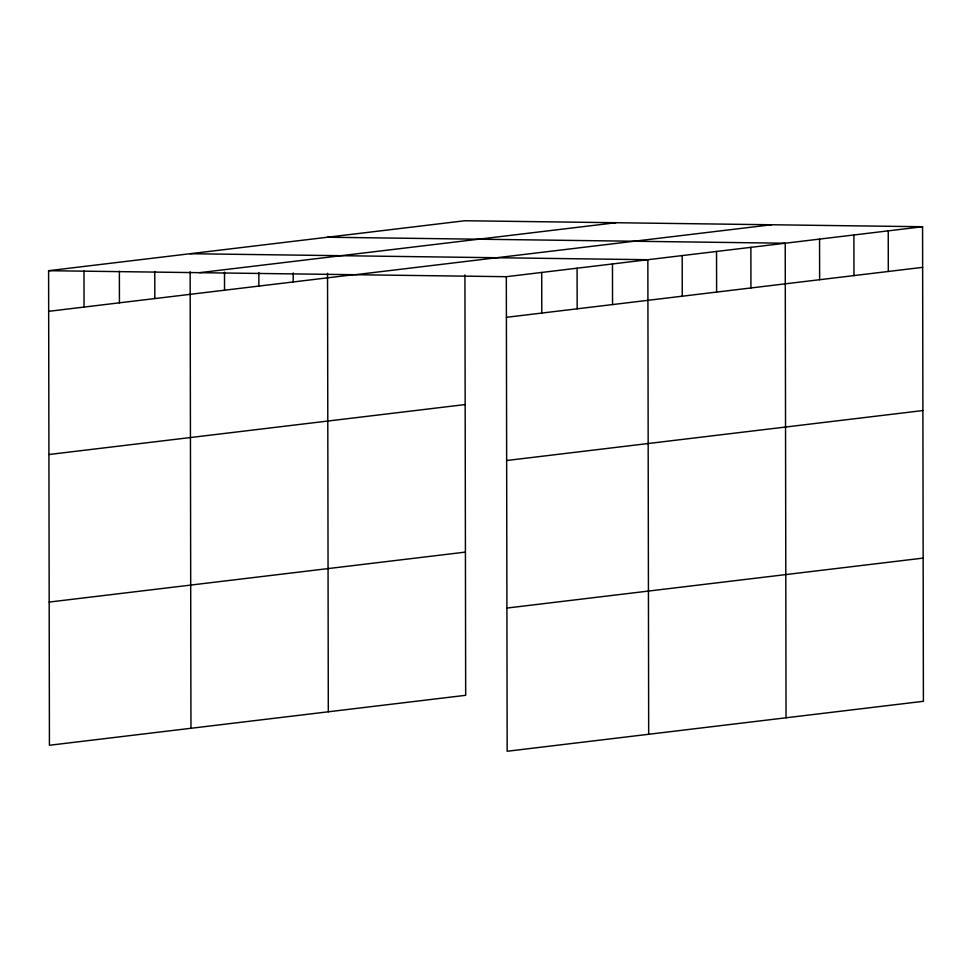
<?xml version="1.0" encoding="UTF-8"?>
<svg xmlns="http://www.w3.org/2000/svg" width="972" height="972" viewBox="0 0 972 972"><rect width="100%" height="100%" fill="white"/><g stroke="black" fill="none" stroke-linecap="round" stroke-linejoin="round"><path stroke-width="1.46" d="M464.932 274.93L465.673 695.308L49.426 745.269L48.6 270.702L464.835 220.741L922.574 226.731L923.4 701.298L507.165 751.259L506.327 276.692L922.574 226.731M199.649 272.67L615.896 222.722M48.673 311.319L354.428 274.614M355.278 274.712L771.525 224.751M506.4 317.309L922.647 267.349M48.916 454.519L465.163 404.559M506.655 460.509L922.89 410.548M49.183 602.069L465.418 552.108M506.91 608.059L923.145 558.098M327.479 237.229L785.218 243.219L786.044 717.786M190.123 253.716L647.85 259.706L648.676 734.273M48.6 270.702L506.327 276.692M888.238 230.85L888.299 271.467M853.89 234.969L853.963 275.586M819.554 239.088L819.627 279.717M750.87 247.338L750.943 287.955M716.534 251.456L716.607 292.074M682.198 255.575L682.259 296.205M612.469 263.947L612.542 304.564M577.089 268.199L577.161 308.817M541.708 272.439L541.781 313.057M327.54 273.339L328.305 711.796M293.192 272.938L293.216 281.965M258.844 272.549L258.868 286.084M224.496 272.16L224.532 290.215M190.148 271.771L190.949 728.283M154.767 271.504L154.815 298.574M119.374 271.237L119.434 302.827M83.993 270.969L84.054 307.067"/></g></svg>
